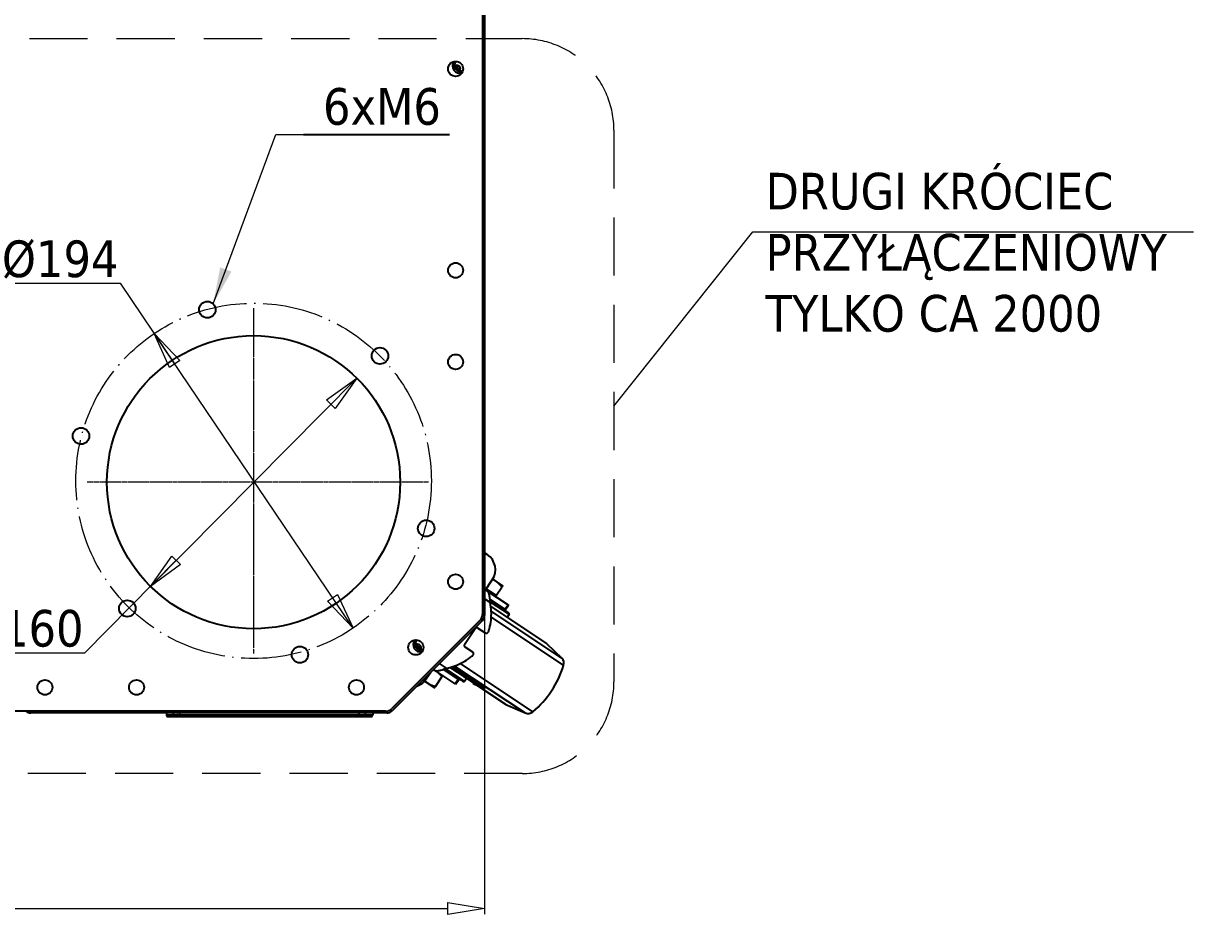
# Model space of a CAD drawing. Header units: millimetres. Extents: x 176 to 2516, y 143 to 1610.
# Drawn here: x 771 to 1410, y 462 to 949 of the extents above; entities that cross this region are included whole.
import ezdxf

# ---------------------------------------------------------------- set-up
doc = ezdxf.new("R2010")
doc.units = ezdxf.units.MM
for name, pattern in [('DASHED2', [9.525, 6.35, -3.175]), ('LONG_DASH_DOTTED', [0.3001, 0.2362, -0.0295, 0.0049, -0.0295]), ('Section_View_Lines', [0.8406, 0.6614, -0.0827, 0.0138, -0.0827])]:
    doc.linetypes.add(name, pattern=pattern)
doc.layers.add('Widoczne (ISO)', color=7, linetype='Continuous', lineweight=25)
doc.layers.add('Wymiary', color=164, linetype='Continuous', lineweight=9)
doc.styles.add('Tekst notatki (ISO)', font='TAHOMA.TTF')
doc.dimstyles.new('Kopia Domyślne (ISO)', dxfattribs={"dimtxt": 20, "dimasz": 20, "dimexe": 3.175, "dimexo": 0, "dimgap": 2.5, "dimtad": 1, "dimtoh": 1, "dimdec": 0, "dimrnd": 1e-08, "dimzin": 0, "dimtxsty": 'Tekst notatki (ISO)', "dimblk": 'CLOSEDBLANK', "dimcen": 15, "dimdle": 10, "dimclrd": 256, "dimclre": 256, "dimclrt": 7, "dimazin": 0, "dimtfac": 1.001486, "dimtmove": 0, "dimatfit": 2, "dimfxl": 1, "dimtolj": 1, "dimtzin": 0, "dimlwd": -1, "dimlwe": -1, "dimarcsym": 0})

# ---------------------------------------------------------------- blocks, each defined once
blk = doc.blocks.new('_CLOSEDBLANK')
at = {"color": 0, "linetype": 'ByBlock', "lineweight": -2}
for p, q in [((-1, -0.167), (-1, 0.167)), ((-1, 0.167), (0, 0)), ((0, 0), (-1, -0.167))]:
    blk.add_line(p, q, dxfattribs=at)
blk = doc.blocks.new('*D13')
at = {"layer": 'Defpoints', "color": 0}
for p in [(1022.77, 720.07), (319.54, 640.07), (1022.77, 465.64)]:
    blk.add_point(p, dxfattribs=at)
at = {"layer": 'Wymiary'}
for p, q in [((1022.77, 720.07), (1022.77, 462.46)), ((319.54, 640.07), (319.54, 462.46)), ((339.54, 465.64), (1002.77, 465.64))]:
    blk.add_line(p, q, dxfattribs=at)
at = {"layer": 'Wymiary', "xscale": 20, "yscale": 20, "zscale": 20, "rotation": 180}
blk.add_blockref('_CLOSEDBLANK', (319.54, 465.64), dxfattribs=at)
at = {"layer": 'Wymiary', "xscale": 20, "yscale": 20, "zscale": 20}
blk.add_blockref('_CLOSEDBLANK', (1022.77, 465.64), dxfattribs=at)
at = {"layer": 'Wymiary', "color": 7, "insert": (671.15, 478.55), "char_height": 20, "attachment_point": 5, "style": 'Tekst notatki (ISO)'}
blk.add_mtext('\\A1;705', dxfattribs=at)
blk = doc.blocks.new('*D17')
at = {"layer": 'Defpoints', "color": 0}
for p in [(953.04, 755.26), (840.51, 641.52)]:
    blk.add_point(p, dxfattribs=at)
at = {"layer": 'Wymiary'}
for p, q in [((953.04, 755.26), (840.51, 641.52)), ((804.63, 605.27), (854.57, 655.74)), ((742.2, 605.27), (804.63, 605.27))]:
    blk.add_line(p, q, dxfattribs=at)
at = {"layer": 'Wymiary', "xscale": 20, "yscale": 20, "zscale": 20}
for p, rotation in [((953.04, 755.26), 45.30569536490383), ((840.51, 641.52), 225.3056953649038)]:
    blk.add_blockref('_CLOSEDBLANK', p, dxfattribs=dict(at, rotation=rotation))
at = {"layer": 'Wymiary', "color": 7, "insert": (772.17, 618.18), "char_height": 20, "attachment_point": 5, "style": 'Tekst notatki (ISO)'}
blk.add_mtext('\\A1;%%c160', dxfattribs=at)
blk = doc.blocks.new('*D18')
at = {"layer": 'Defpoints', "color": 0}
for p in [(842.49, 779.49), (951.06, 618.71)]:
    blk.add_point(p, dxfattribs=at)
at = {"layer": 'Wymiary'}
for p, q in [((761.06, 806.99), (823.92, 806.99)), ((823.92, 806.99), (853.68, 762.92)), ((951.06, 618.71), (842.49, 779.49))]:
    blk.add_line(p, q, dxfattribs=at)
at = {"layer": 'Wymiary', "xscale": 20, "yscale": 20, "zscale": 20}
for p, rotation in [((842.49, 779.49), 124.0291158859029), ((951.06, 618.71), 304.0291158859029)]:
    blk.add_blockref('_CLOSEDBLANK', p, dxfattribs=dict(at, rotation=rotation))
at = {"layer": 'Wymiary', "color": 7, "insert": (791.24, 819.89), "char_height": 20, "attachment_point": 5, "style": 'Tekst notatki (ISO)'}
blk.add_mtext('\\A1;%%c194', dxfattribs=at)

msp = doc.modelspace()

# ---------------------------------------------------------------- linework, layer by layer
at = {"layer": 'Widoczne (ISO)'}
for p, q in [((1021.77, 1221.48), (1021.77, 626.38)), ((1022.77, 1222.36), (1022.77, 625.67)), ((924.03, 888.24), (1003.74, 888.24)), ((1024.26, 658.91), (1022.77, 659.9)), ((1022.77, 638.67), (1027.03, 645.04)), ((1027.24, 645.38), (1029.12, 644.13)), ((1023.42, 639.64), (1024.13, 639.16)), ((1025.57, 638.81), (1023.7, 640.05)), ((1024.13, 639.16), (1035.63, 631.49)), ((1029.11, 636.45), (1025.57, 638.81)), ((1029.11, 636.45), (1032.23, 641.14)), ((1029.12, 644.13), (1032.66, 641.77)), ((1025.85, 632.61), (1022.77, 634.66)), ((1025.77, 634.46), (1033.96, 629)), ((1025.8, 633.84), (1032.88, 629.12)), ((1025.83, 633.13), (1036.15, 626.25)), ((1028.83, 636.03), (1029.1, 636.45)), ((1026.21, 630.56), (1056.7, 610.23)), ((1064.93, 602.37), (1026.47, 628.02)), ((1033.96, 629), (1035.63, 631.49)), ((1034.23, 628.82), (1035.9, 631.31)), ((1036.15, 626.25), (1035.17, 624.59)), ((1020.31, 622.85), (972.24, 574.78)), ((1021.6, 622.84), (972.33, 573.57)), ((1026.46, 624.61), (1065.97, 598.26)), ((1011.9, 609.76), (1017.73, 618.49)), ((1019.12, 618.77), (1023.13, 616.09)), ((987.42, 607.75), (986.71, 608.46)), ((1016.41, 605.55), (1012.18, 608.37)), ((1056.7, 610.23), (1064.93, 602.37)), ((990.96, 590.97), (993.42, 594.66)), ((994.91, 596.15), (995.28, 595.9)), ((1006.77, 588.23), (995.28, 595.9)), ((1001.99, 596.84), (998.15, 599.39)), ((1000.25, 596.2), (1008.44, 590.73)), ((1007.91, 591.69), (1000.83, 596.4)), ((1011.82, 589.76), (1001.5, 596.65)), ((1016.53, 588.94), (1004.02, 597.29)), ((1005.25, 597.08), (1004.46, 597.03)), ((1005.38, 596.78), (1005.21, 596.52)), ((1005.21, 596.52), (1006.01, 596.57)), ((1005.38, 596.78), (1005.9, 596.81)), ((1005.89, 597.14), (1005.74, 597.13)), ((1006.05, 597.39), (1005.89, 597.14)), ((1006.08, 596.68), (1006.01, 596.57)), ((1006.46, 598.03), (1044.92, 572.38)), ((1007.36, 595.67), (1006.56, 595.62)), ((1007.11, 596.72), (1006.94, 596.47)), ((1007.49, 595.38), (1007.32, 595.13)), ((1007.86, 596.07), (1007.69, 595.82)), ((1008.19, 595.28), (1008.12, 595.17)), ((1009.2, 595.34), (1009.04, 595.09)), ((1049.12, 572.99), (1009.61, 599.34)), ((1009.68, 593.75), (1009.85, 594)), ((1009.84, 594.35), (1010, 594.6)), ((1010.06, 594.03), (1009.89, 593.77)), ((992, 588.47), (990.03, 589.79)), ((995.53, 586.12), (992, 588.47)), ((995.96, 586.75), (999.55, 592.14)), ((999.97, 592.77), (999.97, 592.77)), ((1008.44, 590.73), (1006.77, 588.23)), ((1007.04, 588.05), (1008.71, 590.55)), ((1011.18, 592.61), (1011.15, 592.58)), ((1011.15, 592.58), (1011.29, 592.56)), ((1011.35, 593.66), (1011.18, 593.4)), ((1011.33, 592.9), (1011.24, 592.77)), ((1011.96, 593.5), (1011.79, 593.24)), ((1011.81, 592.51), (1011.85, 592.58)), ((1011.82, 589.76), (1012.97, 591.31)), ((1011.93, 592.92), (1011.86, 592.82)), ((1012.4, 592.59), (1012.32, 592.48)), ((1012.45, 592.55), (1012.4, 592.46)), ((1013.01, 592.81), (1012.85, 592.56)), ((1013.27, 591.54), (1013.1, 591.28)), ((1014.01, 591.61), (1014.18, 591.86)), ((1015.57, 590.19), (1014.3, 590.47)), ((1015.3, 590.18), (1015.13, 589.92)), ((1015.13, 589.92), (1016.41, 589.64)), ((1015.3, 590.18), (1016.06, 590.01)), ((1015.64, 591.01), (1015.47, 590.76)), ((1016.57, 588.99), (1016.4, 588.73)), ((1016.48, 589.75), (1016.41, 589.64)), ((1016.65, 589.96), (1016.43, 590.01)), ((1016.82, 590.22), (1016.65, 589.96)), ((1017.81, 589.58), (1017.64, 589.33)), ((1018.06, 588.38), (1017.9, 588.13)), ((1018.28, 588.76), (1018.45, 589.01)), ((1019.5, 588.46), (1019.33, 588.2)), ((1020.78, 587.6), (1020.61, 587.34)), ((995.53, 586.12), (995.53, 586.12)), ((1034.5, 576.95), (1018.74, 587.47)), ((1021.7, 586.99), (1021.53, 586.73)), ((1022.97, 586.15), (1022.8, 585.9)), ((1034.5, 576.95), (1044.92, 572.38)), ((968.7, 573.31), (373.61, 573.31)), ((969.5, 572.39), (775.15, 572.39)), ((849.2, 572.39), (849.2, 571.39)), ((849.2, 571.39), (853.1, 571.39)), ((850.2, 570.39), (854.05, 570.39)), ((853.1, 571.39), (853.1, 572.39)), ((853.1, 571.39), (856.55, 571.39)), ((854.05, 570.39), (856.81, 570.39)), ((856.55, 571.39), (856.55, 572.39)), ((856.55, 571.39), (954.45, 571.39)), ((856.81, 570.39), (954.2, 570.39)), ((954.2, 570.39), (956.96, 570.39)), ((954.45, 571.39), (954.45, 572.39)), ((954.45, 571.39), (957.91, 571.39)), ((956.96, 570.39), (960.8, 570.39)), ((957.91, 571.39), (957.91, 572.39)), ((957.91, 571.39), (961.8, 571.39)), ((961.8, 572.39), (961.8, 571.39))]:
    msp.add_line(p, q, dxfattribs=at)
for centre, radius in [((1007.02, 924.05), 4.1), ((1008.77, 924.01), 0.5), ((1007.02, 814.05), 4.1), ((871.54, 792.57), 4.5), ((896.77, 698.39), 80), ((896.77, 698.39), 80), ((965.72, 767.34), 4.5), ((1007.02, 764.05), 4.1), ((802.6, 723.63), 4.5), ((990.95, 673.16), 4.5), ((1007.02, 644.05), 4.1), ((827.83, 629.45), 4.5), ((922.01, 604.22), 4.5), ((985.31, 608.14), 4.1), ((987.06, 608.1), 0.5), ((782.9, 586.36), 4.1), ((832.9, 586.36), 4.1), ((952.9, 586.36), 4.1)]:
    msp.add_circle(centre, radius, dxfattribs=at)
for centre, radius, start, end in [((1009.29, 925.76), 4.05, 146.64637, 287.75159), ((1009.29, 925.76), 3, 128.06398, 306.33398), ((1007.54, 923.93), 2.1, 326.21443, 126.41509), ((1008.77, 924.01), 2, 106.94703, 176.95526), ((1008.77, 924.01), 1.5, 84.18391, 202.44132), ((1018.71, 650.59), 10, 326.29658, 56.29658), ((1016.77, 626.38), 5, 315, 0), ((1032.71, 628.87), 0.3, 8.10688, 56.29658), ((1035.72, 626.5), 0.5, 329.29658, 56.29658), ((1018.77, 625.67), 4, 315, 0), ((1018.56, 617.94), 1, 56.29658, 146.29658), ((1023.79, 617.09), 1.2, 236.29658, 341.07801), ((987.87, 609.76), 4.05, 143.37054, 281.5145), ((987.87, 609.76), 3, 126.72921, 298.15582), ((986.12, 607.93), 2.1, 326.21443, 126.41509), ((987.06, 608.1), 2, 108.17382, 166.66444), ((987.06, 608.1), 1.5, 75.08931, 191.46024), ((987.06, 608.1), 1.5, 296.7031, 305.91293), ((1012.74, 609.2), 1, 146.29658, 236.29658), ((1015.85, 604.72), 1, 312.05501, 56.29658), ((1062.16, 599.47), 4, 342.32743, 46.29658), ((1013.57, 614.96), 55, 310.26572, 342.32743), ((982.64, 596.52), 10, 288.35454, 326.29658), ((1008.07, 591.94), 0.3, 236.29658, 284.48629), ((1011.42, 590.06), 0.5, 236.29658, 323.29658), ((968.7, 578.31), 5, 270, 315), ((850.2, 571.39), 1, 180, 270.00001), ((960.8, 571.39), 1, 269.99999, 0), ((969.5, 576.39), 4, 270, 315), ((1046.53, 576.04), 4, 246.29658, 310.26572)]:
    msp.add_arc(centre, radius, start, end, dxfattribs=at)
for centre, major_axis, ratio, start_param, end_param in [((1156.62, 822.97), (-150.62, -226.97), 0.972669, 6.274351, 6.276157), ((1173.84, 846.71), (-166.43, -250.58), 0.972778, 6.274057, 6.276939), ((1156.19, 822.32), (-150.19, -226.33), 0.97267, 6.279592, 6.285758), ((1174.02, 846.93), (-166.91, -250.24), 0.972778, 6.276809, 6.278848), ((1157.13, 823.75), (-151.13, -227.75), 0.972671, 0.005976, 0.012104), ((1161.72, 819.67), (-150.87, -226.89), 0.933392, 0.001422, 0.007293), ((1165.32, 816.85), (-150.74, -226.56), 0.890919, 6.275842, 6.281815), ((1165.57, 817.24), (-151, -226.95), 0.890921, 0.002739, 0.008702), ((1183.35, 839.79), (-166.42, -250.02), 0.890856, 6.276575, 6.281892), ((1183.56, 840), (-166.65, -249.85), 0.890857, 6.277439, 6.282756), ((1966.02, 2517.6), (-1198.63, -1797.03), 0.801459, 0.162626, 0.163552), ((1162.97, 806.88), (-145.83, -218.64), 0.837778, 6.279132, 6.286158), ((1966.23, 2517.9), (-1198.7, -1797.06), 0.801458, 0.162642, 0.163568), ((1187.81, 837.69), (-166.81, -250.61), 0.837808, 6.275198, 6.281298), ((1188.04, 837.87), (-167.03, -250.42), 0.83781, 6.276008, 6.282109), ((4191.67, 6906.17), (-3950.96, -5923.44), 0.717516, 0.170624, 0.170989), ((2892.65, 3706.91), (-2045.16, -3066.19), 0.282372, 0.166909, 0.167627), ((4191.75, 6906.25), (-3950.85, -5923.28), 0.717516, 0.170771, 0.170989), ((1188, 837.97), (-167, -250.89), 0.837752, 0.00248, 0.008512), ((1188.23, 838.15), (-167.22, -250.7), 0.83775, 0.003279, 0.009312), ((854.05, 571.39), (0, -1), 0.94807, 4.712389, 6.283186), ((856.81, 571.39), (0, -1), 0.257642, 4.712389, 6.283186), ((954.2, 571.39), (0, -1), 0.257642, 6.283184, 7.853982), ((956.96, 571.39), (0, -1), 0.94807, 6.283184, 7.853982)]:
    msp.add_ellipse(centre, major_axis=major_axis, ratio=ratio, start_param=start_param, end_param=end_param, dxfattribs=at)
for points, weights in [([(1029.12, 644.13), (1028.2, 644.74), (1027.12, 645.19)], [1, 1.75392211624, 1.71471347332]), ([(1032.23, 641.14), (1030.76, 643.03), (1029.12, 644.13)], [1, 1.75392211624, 1.75392211624]), ([(1032.66, 641.77), (1032.66, 641.77), (1032.23, 641.14)], [1, 1.75392211624, 1.62799617394]), ([(994.8, 596.04), (995.67, 595.64), (996.44, 595.13)], [1, 1.91687359241, 1.91688327225]), ([(996.44, 595.13), (998.08, 594.03), (999.55, 592.14)], [1, 1.91690404257, 1.77925724859]), ([(1007.32, 595.13), (1007.71, 595.15), (1008.12, 595.17)], [1, 1.00708163934, 1.00684302526]), ([(1007.49, 595.38), (1007.75, 595.39), (1008.01, 595.41)], [1, 1.01225009435, 1.01236811853]), ([(992, 588.47), (991.05, 589.11), (990.19, 589.97)], [1, 1.91687383707, 1.87114585921]), ([(995.96, 586.75), (993.64, 587.38), (992, 588.47)], [1, 1.91690948066, 1.91688686768]), ([(999.55, 592.14), (999.97, 592.77), (999.97, 592.77)], [1, 1.91688327157, 1.91688327157]), ([(1022.8, 585.9), (1020.07, 586.95), (1017.68, 587.87)], [1, 1.01187330992, 1.00941568789]), ([(1017.9, 588.13), (1018.58, 588.16), (1019.33, 588.2)], [1, 1.01163598566, 1.00972364112]), ([(1018.06, 588.38), (1018.75, 588.41), (1019.5, 588.46)], [1, 1.01453708355, 1.01302733017]), ([(995.53, 586.12), (995.53, 586.12), (995.96, 586.75)], [1, 1.91688613866, 1.77925990597])]:
    msp.add_rational_spline(points, weights, degree=2, dxfattribs=at)
for points, knots in [([(1025.85, 632.61), (1025.84, 632.88), (1025.83, 633.15), (1025.81, 633.69), (1025.8, 633.96), (1025.76, 634.75), (1025.72, 635.26), (1025.62, 636.06), (1025.57, 636.37), (1025.45, 636.95), (1025.38, 637.22), (1025.17, 637.86), (1025.01, 638.19), (1024.72, 638.61), (1024.62, 638.74), (1024.39, 638.97), (1024.27, 639.07), (1024.13, 639.16)], [0.000001, 0.000001, 0.000001, 0.000001, 0.0814565, 0.0814565, 0.1629112, 0.1629112, 0.3260432, 0.3260432, 0.4346895, 0.4346895, 0.5435871, 0.5435871, 0.7070972, 0.7070972, 0.7887402, 0.7887402, 0.870385, 0.870385, 0.870385, 0.870385]), ([(1024.93, 616.7), (1025.11, 617.25), (1025.75, 619.34), (1026.46, 623.06), (1026.6, 627.87), (1026.19, 631.03), (1025.85, 632.61)], [0.663631, 0.663631, 0.663631, 0.663631, 0.7, 0.8, 0.9, 1, 1, 1, 1]), ([(1036, 626.92), (1036, 626.92), (1035.96, 626.95), (1035.84, 627.03), (1035.78, 627.06), (1035.69, 627.13), (1035.64, 627.16), (1035.57, 627.2), (1035.54, 627.23), (1035.53, 627.23), (1035.52, 627.24), (1035.52, 627.24), (1035.52, 627.24), (1035.52, 627.24), (1035.52, 627.24), (1035.51, 627.25), (1035.49, 627.26), (1035.41, 627.31), (1035.36, 627.35), (1035.26, 627.41), (1035.24, 627.43), (1035.21, 627.45), (1035.19, 627.46), (1035.17, 627.47), (1035.17, 627.48), (1035.16, 627.48), (1035.16, 627.48), (1035.16, 627.48), (1035.14, 627.5), (1035.06, 627.54), (1034.98, 627.6), (1034.81, 627.71), (1034.68, 627.8), (1034.52, 627.91), (1034.49, 627.92), (1034.47, 627.94), (1034.46, 627.95), (1034.45, 627.95), (1034.44, 627.96), (1034.41, 627.98), (1034.37, 628.01), (1034.28, 628.07), (1034.21, 628.11), (1034, 628.26), (1033.83, 628.36), (1033.62, 628.51), (1033.6, 628.52), (1033.57, 628.54), (1033.56, 628.55), (1033.56, 628.55), (1033.56, 628.55), (1033.55, 628.55), (1033.53, 628.57), (1033.5, 628.58), (1033.43, 628.63), (1033.38, 628.67), (1033.18, 628.8), (1033, 628.92), (1032.65, 629.15), (1032.52, 629.24), (1032.31, 629.38), (1032.23, 629.43), (1032.15, 629.49), (1032.15, 629.49), (1032.14, 629.49), (1032.13, 629.5), (1032.11, 629.52), (1032.07, 629.54), (1031.66, 629.82), (1031.23, 630.1), (1030.76, 630.41), (1030.7, 630.46), (1030.62, 630.51), (1030.6, 630.52), (1030.59, 630.53), (1030.58, 630.53), (1030.58, 630.54), (1030.57, 630.54), (1030.55, 630.55), (1030.52, 630.57), (1030.4, 630.66), (1030.27, 630.74), (1029.92, 630.98), (1029.69, 631.13), (1029.13, 631.5), (1028.79, 631.73), (1028.3, 632.06), (1028.19, 632.13), (1028.07, 632.21), (1028.06, 632.22), (1028.04, 632.23), (1028.04, 632.23), (1028.03, 632.24), (1028.01, 632.25), (1027.97, 632.28), (1027.81, 632.38), (1027.45, 632.62), (1027.12, 632.84), (1026.53, 633.23), (1026.17, 633.48), (1025.81, 633.72)], [0.5, 0.5, 0.5, 0.5, 0.53125, 0.53125, 0.546875, 0.546875, 0.5546875, 0.5585937, 0.5605469, 0.5610352, 0.5610352, 0.5612793, 0.5612793, 0.5615234, 0.5625, 0.5625, 0.5703125, 0.5703125, 0.578125, 0.578125, 0.5800781, 0.5800781, 0.5810547, 0.581543, 0.581543, 0.581665, 0.581665, 0.5817871, 0.5820312, 0.5859375, 0.59375, 0.59375, 0.609375, 0.609375, 0.6113281, 0.6118164, 0.6118164, 0.6123047, 0.6123047, 0.6132812, 0.6171875, 0.6171875, 0.625, 0.625, 0.640625, 0.640625, 0.6425781, 0.6428223, 0.6428223, 0.6430664, 0.6430664, 0.6435547, 0.6445312, 0.6484375, 0.6484375, 0.65625, 0.65625, 0.671875, 0.671875, 0.6796875, 0.6796875, 0.6835937, 0.6835937, 0.6837158, 0.6837158, 0.684082, 0.6845703, 0.6855469, 0.6875, 0.71875, 0.71875, 0.7226562, 0.7236328, 0.7241211, 0.7241211, 0.7246094, 0.7246094, 0.7265625, 0.7265625, 0.734375, 0.734375, 0.75, 0.75, 0.765625, 0.765625, 0.78125, 0.78125, 0.7851562, 0.7851562, 0.7856445, 0.7856445, 0.7858887, 0.7858887, 0.7861328, 0.7871094, 0.7890625, 0.796875, 0.8125, 0.8125, 0.8383962, 0.8383962, 0.8383962, 0.8383962]), ([(1035.63, 631.49), (1035.72, 631.43), (1035.79, 631.39), (1035.88, 631.33), (1035.9, 631.31), (1035.9, 631.31)], [0, 0, 0, 0, 0.1663538, 0.1663538, 0.3327075, 0.3327075, 0.3327075, 0.3327075]), ([(1020.88, 623.53), (1020.97, 623.44), (1021.05, 623.36), (1021.12, 623.29), (1021.43, 623), (1021.6, 622.84), (1021.6, 622.84)], [0.8490164, 0.8490164, 0.8490164, 0.8490164, 0.9901161, 0.9901161, 0.9901161, 1.5707963, 1.5707963, 1.5707963, 1.5707963]), ([(1001.99, 596.84), (1003.57, 597.13), (1006.65, 597.96), (1011.04, 599.94), (1014.28, 602.07), (1016.02, 603.53), (1016.52, 603.98)], [0, 0, 0, 0, 0.1, 0.2, 0.3, 0.3419521, 0.3419521, 0.3419521, 0.3419521]), ([(995.28, 595.9), (995.41, 595.81), (995.55, 595.74), (995.85, 595.62), (996.01, 595.57), (996.51, 595.47), (996.88, 595.45), (997.54, 595.5), (997.82, 595.54), (998.4, 595.65), (998.71, 595.72), (999.49, 595.94), (999.97, 596.1), (1000.72, 596.36), (1000.97, 596.46), (1001.48, 596.64), (1001.73, 596.74), (1001.99, 596.84)], [0, 0, 0, 0, 0.0814557, 0.0814557, 0.1629097, 0.1629097, 0.3260401, 0.3260401, 0.4346854, 0.4346854, 0.5435822, 0.5435822, 0.7070911, 0.7070911, 0.7887335, 0.7887335, 0.8703777, 0.8703777, 0.8703777, 0.8703777]), ([(1000.95, 596.45), (1001.58, 596.03), (1002.05, 595.71), (1002.42, 595.46), (1002.48, 595.42), (1002.54, 595.39), (1002.56, 595.37), (1002.57, 595.37), (1002.57, 595.37), (1002.57, 595.36), (1002.59, 595.35), (1002.64, 595.32), (1002.91, 595.14), (1003.17, 594.96), (1003.86, 594.51), (1004.3, 594.21), (1005.16, 593.64), (1005.57, 593.37), (1006.01, 593.07), (1006.06, 593.04), (1006.13, 592.99), (1006.16, 592.97), (1006.21, 592.94), (1006.35, 592.85), (1006.69, 592.62), (1006.99, 592.42), (1007.57, 592.03), (1007.94, 591.78), (1008.36, 591.5), (1008.44, 591.45), (1008.61, 591.34), (1008.78, 591.23), (1008.97, 591.09), (1009.09, 591.02), (1009.13, 590.99), (1009.13, 590.99), (1009.13, 590.99), (1009.13, 590.99), (1009.14, 590.99), (1009.15, 590.98), (1009.16, 590.97), (1009.24, 590.92), (1009.4, 590.81), (1009.65, 590.64), (1009.68, 590.62), (1009.72, 590.6), (1009.72, 590.6), (1009.73, 590.59), (1009.73, 590.59), (1009.73, 590.59), (1009.74, 590.58), (1009.78, 590.55), (1009.82, 590.53), (1009.91, 590.47), (1009.96, 590.43), (1010.14, 590.32), (1010.25, 590.24), (1010.38, 590.16), (1010.4, 590.14), (1010.42, 590.13), (1010.43, 590.12), (1010.43, 590.12), (1010.43, 590.12), (1010.43, 590.12), (1010.44, 590.12), (1010.45, 590.11), (1010.48, 590.09), (1010.51, 590.07), (1010.61, 590.01), (1010.7, 589.95), (1010.84, 589.85), (1010.89, 589.82), (1010.94, 589.78), (1010.95, 589.78), (1010.96, 589.77), (1010.96, 589.77), (1010.97, 589.77), (1010.97, 589.76), (1010.99, 589.75), (1011.05, 589.71), (1011.09, 589.68), (1011.12, 589.66), (1011.13, 589.65), (1011.14, 589.65), (1011.14, 589.65), (1011.14, 589.65), (1011.14, 589.65), (1011.14, 589.65), (1011.14, 589.65), (1011.14, 589.65)], [0.126465, 0.126465, 0.126465, 0.126465, 0.1875, 0.1875, 0.1953125, 0.1992188, 0.199707, 0.1999512, 0.1999512, 0.2001953, 0.2001953, 0.2011719, 0.203125, 0.21875, 0.21875, 0.25, 0.25, 0.28125, 0.28125, 0.2851563, 0.2851563, 0.2871094, 0.2871094, 0.2890625, 0.296875, 0.3125, 0.3125, 0.34375, 0.34375, 0.3515625, 0.3515625, 0.359375, 0.3671875, 0.3713379, 0.3713379, 0.37146, 0.37146, 0.371582, 0.3720703, 0.3730469, 0.375, 0.375, 0.390625, 0.390625, 0.3925781, 0.3925781, 0.3928223, 0.3928223, 0.3930664, 0.3930664, 0.3935547, 0.3945313, 0.3984375, 0.3984375, 0.40625, 0.40625, 0.421875, 0.421875, 0.4238281, 0.4248047, 0.4248047, 0.4250488, 0.4250488, 0.425293, 0.4257813, 0.4296875, 0.4296875, 0.4375, 0.4375, 0.453125, 0.453125, 0.4609375, 0.4609375, 0.4619141, 0.4624024, 0.4624024, 0.4628906, 0.4628906, 0.4648438, 0.46875, 0.484375, 0.484375, 0.4921875, 0.4960938, 0.4980469, 0.4990235, 0.499939, 0.499939, 0.5, 0.5, 0.5, 0.5]), ([(1005.88, 596.82), (1005.83, 596.86), (1005.79, 596.88), (1005.71, 596.93), (1005.66, 596.96), (1005.56, 597.01), (1005.51, 597.03), (1005.36, 597.08), (1005.3, 597.08), (1005.25, 597.08)], [0, 0, 0, 0, 0.01831985, 0.01831985, 0.02790991, 0.02790991, 0.03739886, 0.03739886, 0.0652252, 0.0652252, 0.0652252, 0.0652252]), ([(1005.74, 597.13), (1005.86, 597.08), (1006.05, 596.99), (1006.43, 596.78), (1006.54, 596.72), (1006.76, 596.59), (1006.85, 596.53), (1006.94, 596.47)], [0, 0, 0, 0, 0.0503865, 0.0503865, 0.0722095, 0.0722095, 0.1044864, 0.1044864, 0.1044864, 0.1044864]), ([(1006.01, 596.57), (1006.05, 596.58), (1006.1, 596.58), (1006.11, 596.62), (1006.11, 596.63), (1006.09, 596.66), (1006.08, 596.68), (1006.03, 596.72), (1006, 596.74), (1005.94, 596.78), (1005.91, 596.8), (1005.88, 596.82)], [0.000001, 0.000001, 0.000001, 0.000001, 0.0488192, 0.0488192, 0.0665807, 0.0665807, 0.0802095, 0.0802095, 0.092371, 0.092371, 0.1037444, 0.1037444, 0.1037444, 0.1037444]), ([(1006.02, 597.34), (1006.13, 597.28), (1006.29, 597.21), (1006.6, 597.04), (1006.71, 596.97), (1006.93, 596.84), (1007.02, 596.78), (1007.11, 596.72)], [0.01308292, 0.01308292, 0.01308292, 0.01308292, 0.05038655, 0.05038655, 0.07220947, 0.07220947, 0.10448634, 0.10448634, 0.10448634, 0.10448634]), ([(1006.94, 596.47), (1007.03, 596.41), (1007.13, 596.35), (1007.31, 596.21), (1007.39, 596.15), (1007.49, 596.06), (1007.55, 596), (1007.65, 595.89), (1007.67, 595.86), (1007.69, 595.82)], [0, 0, 0, 0, 0.03388533, 0.03388533, 0.06240905, 0.06240905, 0.07896678, 0.07896678, 0.09231727, 0.09231727, 0.09231727, 0.09231727]), ([(1007.11, 596.72), (1007.2, 596.66), (1007.29, 596.6), (1007.48, 596.46), (1007.56, 596.4), (1007.66, 596.31), (1007.72, 596.25), (1007.82, 596.14), (1007.84, 596.11), (1007.86, 596.07)], [0, 0, 0, 0, 0.03388533, 0.03388533, 0.06240905, 0.06240905, 0.07896678, 0.07896678, 0.09231728, 0.09231728, 0.09231728, 0.09231728]), ([(1007.99, 595.42), (1007.94, 595.45), (1007.9, 595.48), (1007.82, 595.53), (1007.77, 595.55), (1007.67, 595.6), (1007.62, 595.62), (1007.44, 595.68), (1007.37, 595.67), (1007.36, 595.67)], [0, 0, 0, 0, 0.01829922, 0.01829922, 0.02583242, 0.02583242, 0.03272555, 0.03272555, 0.05774861, 0.05774861, 0.05774861, 0.05774861]), ([(1007.69, 595.82), (1007.83, 595.76), (1008.03, 595.67), (1008.49, 595.42), (1008.6, 595.36), (1008.84, 595.21), (1008.93, 595.15), (1009.04, 595.09)], [0, 0, 0, 0, 0.0583478, 0.0583478, 0.086055, 0.086055, 0.1350698, 0.1350698, 0.1350698, 0.1350698]), ([(1007.86, 596.07), (1008, 596.01), (1008.2, 595.93), (1008.66, 595.68), (1008.77, 595.61), (1009.01, 595.47), (1009.1, 595.41), (1009.2, 595.34)], [0, 0, 0, 0, 0.0583478, 0.0583478, 0.086055, 0.086055, 0.1350697, 0.1350697, 0.1350697, 0.1350697]), ([(1008.12, 595.17), (1008.17, 595.18), (1008.22, 595.18), (1008.23, 595.22), (1008.22, 595.23), (1008.2, 595.26), (1008.19, 595.28), (1008.14, 595.32), (1008.12, 595.34), (1008.06, 595.38), (1008.03, 595.4), (1007.99, 595.42)], [0, 0, 0, 0, 0.0508734, 0.0508734, 0.0697665, 0.0697665, 0.0844283, 0.0844283, 0.0975659, 0.0975659, 0.109972, 0.109972, 0.109972, 0.109972]), ([(1009.04, 595.09), (1009.12, 595.03), (1009.23, 594.96), (1009.49, 594.77), (1009.57, 594.71), (1009.66, 594.63), (1009.74, 594.56), (1009.82, 594.46), (1009.85, 594.4), (1009.83, 594.31), (1009.74, 594.3), (1009.7, 594.3)], [0, 0, 0, 0, 0.0295426, 0.0295426, 0.0604805, 0.0604805, 0.0854103, 0.0854103, 0.0959464, 0.0959464, 0.1096809, 0.1096809, 0.1096809, 0.1096809]), ([(1009.2, 595.34), (1009.28, 595.29), (1009.4, 595.21), (1009.66, 595.03), (1009.74, 594.96), (1009.83, 594.88), (1009.91, 594.81), (1009.99, 594.71), (1010.02, 594.66), (1010.01, 594.61), (1010.01, 594.61), (1010, 594.6)], [0, 0, 0, 0, 0.02954264, 0.02954264, 0.06048054, 0.06048054, 0.08541031, 0.08541031, 0.09594648, 0.09594648, 0.09742487, 0.09742487, 0.09742487, 0.09742487]), ([(1009.85, 594), (1009.85, 594.01), (1009.86, 594.01), (1009.91, 594.05), (1010.04, 594.03), (1010.06, 594.03)], [0.3501899, 0.3501899, 0.3501899, 0.3501899, 0.3999706, 0.3999706, 0.8582454, 0.8582454, 0.8582454, 0.8582454]), ([(1010.06, 594.03), (1010.09, 594.02), (1010.21, 594.01), (1010.52, 593.9), (1010.67, 593.84), (1011.03, 593.67), (1011.16, 593.6), (1011.27, 593.54)], [0.00000103, 0.00000103, 0.00000103, 0.00000103, 0.02552461, 0.02552461, 0.03925628, 0.03925628, 0.04875332, 0.04875332, 0.04875332, 0.04875332]), ([(1007.04, 588.05), (1007.04, 588.05), (1007.02, 588.07), (1006.93, 588.13), (1006.86, 588.17), (1006.77, 588.23)], [-0.3327075, -0.3327075, -0.3327075, -0.3327075, -0.1663538, -0.1663538, 0, 0, 0, 0]), ([(1010.35, 593.09), (1010.25, 593.15), (1010.17, 593.22), (1009.97, 593.36), (1009.9, 593.42), (1009.76, 593.55), (1009.72, 593.61), (1009.65, 593.72), (1009.67, 593.75), (1009.74, 593.79), (1009.87, 593.78), (1009.89, 593.77)], [0, 0, 0, 0, 0.0355867, 0.0355867, 0.075056, 0.075056, 0.191014, 0.191014, 0.399971, 0.399971, 0.858246, 0.858246, 0.858246, 0.858246]), ([(1009.89, 593.77), (1009.92, 593.77), (1010.04, 593.75), (1010.35, 593.65), (1010.5, 593.59), (1010.91, 593.39), (1011.06, 593.31), (1011.27, 593.19), (1011.38, 593.13), (1011.68, 592.94), (1011.77, 592.88), (1011.86, 592.82)], [0.000001, 0.000001, 0.000001, 0.000001, 0.02554611, 0.02554611, 0.0392909, 0.0392909, 0.05179044, 0.05179044, 0.05767946, 0.05767946, 0.06292703, 0.06292703, 0.06292703, 0.06292703]), ([(1011.29, 592.56), (1011.16, 592.62), (1011.02, 592.69), (1010.6, 592.93), (1010.47, 593.01), (1010.35, 593.09)], [0, 0, 0, 0, 0.04540613, 0.04540613, 0.09163668, 0.09163668, 0.09163668, 0.09163668]), ([(1011.24, 592.77), (1011.21, 592.79), (1011.18, 592.8), (1011.14, 592.83), (1011.12, 592.85), (1011.08, 592.89), (1011.06, 592.91), (1011.05, 592.95), (1011.06, 592.96), (1011.08, 592.97), (1011.1, 592.96), (1011.13, 592.96)], [-0.06427399, -0.06427399, -0.06427399, -0.06427399, -0.05328987, -0.05328987, -0.04436456, -0.04436456, -0.03332729, -0.03332729, -0.02101621, -0.02101621, 0, 0, 0, 0]), ([(1011.13, 592.96), (1011.15, 592.96), (1011.18, 592.95), (1011.27, 592.92), (1011.32, 592.91), (1011.39, 592.87), (1011.45, 592.85), (1011.55, 592.8), (1011.58, 592.78), (1011.64, 592.74), (1011.67, 592.72), (1011.7, 592.71)], [-0.159371, -0.159371, -0.159371, -0.159371, -0.1116454, -0.1116454, -0.0624345, -0.0624345, -0.0240418, -0.0240418, -0.0114725, -0.0114725, 0, 0, 0, 0]), ([(1012.01, 592.87), (1011.87, 592.96), (1011.77, 593.02), (1011.4, 593.26), (1011.31, 593.32), (1011.18, 593.4)], [0, 0, 0, 0, 0.05067, 0.05067, 0.1085088, 0.1085088, 0.1085088, 0.1085088]), ([(1011.81, 592.51), (1011.78, 592.51), (1011.75, 592.52), (1011.65, 592.55), (1011.6, 592.57), (1011.49, 592.62), (1011.42, 592.66), (1011.39, 592.68), (1011.35, 592.69), (1011.29, 592.73), (1011.27, 592.75), (1011.24, 592.77)], [-0.03535552, -0.03535552, -0.03535552, -0.03535552, -0.0337148, -0.0337148, -0.03160154, -0.03160154, -0.02426336, -0.02426336, -0.0114498, -0.0114498, -0.00000104, -0.00000104, -0.00000104, -0.00000104]), ([(1011.7, 592.71), (1011.73, 592.69), (1011.75, 592.67), (1011.79, 592.64), (1011.81, 592.62), (1011.86, 592.58), (1011.87, 592.56), (1011.88, 592.53), (1011.87, 592.52), (1011.85, 592.51), (1011.83, 592.51), (1011.81, 592.51)], [-0.04373266, -0.04373266, -0.04373266, -0.04373266, -0.04081945, -0.04081945, -0.0380126, -0.0380126, -0.03140568, -0.03140568, -0.01963927, -0.01963927, 0, 0, 0, 0]), ([(1011.79, 593.24), (1011.97, 593.13), (1012.09, 593.05), (1012.57, 592.74), (1012.72, 592.64), (1012.85, 592.56)], [0.000001, 0.000001, 0.000001, 0.000001, 0.0646826, 0.0646826, 0.1325555, 0.1325555, 0.1325555, 0.1325555]), ([(1011.86, 592.82), (1011.95, 592.76), (1012.01, 592.72), (1012.21, 592.57), (1012.26, 592.53), (1012.32, 592.48)], [0, 0, 0, 0, 0.03386049, 0.03386049, 0.06429304, 0.06429304, 0.06429304, 0.06429304]), ([(1011.96, 593.5), (1012.13, 593.38), (1012.26, 593.31), (1012.74, 592.99), (1012.89, 592.89), (1013.01, 592.81)], [0.000001, 0.000001, 0.000001, 0.000001, 0.0646826, 0.0646826, 0.1325556, 0.1325556, 0.1325556, 0.1325556]), ([(1012.4, 592.46), (1012.43, 592.46), (1012.47, 592.45), (1012.5, 592.47), (1012.5, 592.48), (1012.48, 592.51), (1012.46, 592.53), (1012.43, 592.57), (1012.39, 592.59), (1012.25, 592.7), (1012.12, 592.79), (1012.01, 592.87)], [0.000001, 0.000001, 0.000001, 0.000001, 0.0284977, 0.0284977, 0.0510794, 0.0510794, 0.0881826, 0.0881826, 0.1365706, 0.1365706, 0.2511678, 0.2511678, 0.2511678, 0.2511678]), ([(1012.32, 592.48), (1012.32, 592.47), (1012.33, 592.47), (1012.33, 592.47), (1012.34, 592.47), (1012.34, 592.47), (1012.35, 592.47), (1012.35, 592.47), (1012.36, 592.47), (1012.36, 592.47), (1012.36, 592.47), (1012.37, 592.47), (1012.37, 592.47), (1012.37, 592.46), (1012.38, 592.46), (1012.38, 592.46), (1012.38, 592.46), (1012.39, 592.46), (1012.4, 592.46)], [0, 0, 0, 0, 0.0000333968, 0.0000333968, 0.0000333968, 0.0000700059, 0.0000700059, 0.0000700059, 0.0000915871, 0.0000915871, 0.0000915871, 0.0001188496, 0.0001188496, 0.0001188496, 0.0001374458, 0.0001374458, 0.0001374458, 0.0001833939, 0.0001833939, 0.0001833939, 0.0001833939]), ([(1012.85, 592.56), (1012.96, 592.48), (1013.14, 592.36), (1013.55, 592.08), (1013.68, 591.98), (1013.89, 591.81), (1013.93, 591.76), (1013.98, 591.72), (1014.01, 591.68), (1014.02, 591.61), (1014, 591.59), (1013.9, 591.56), (1013.76, 591.58), (1013.7, 591.58)], [0, 0, 0, 0, 0.0439814, 0.0439814, 0.0890076, 0.0890076, 0.1400058, 0.1400058, 0.2209437, 0.2209437, 0.3163987, 0.3163987, 0.6299999, 0.6299999, 0.6299999, 0.6299999]), ([(1013.01, 592.81), (1013.13, 592.73), (1013.31, 592.61), (1013.71, 592.33), (1013.85, 592.23), (1014.06, 592.06), (1014.1, 592.01), (1014.15, 591.97), (1014.18, 591.93), (1014.19, 591.88), (1014.19, 591.87), (1014.18, 591.86)], [0, 0, 0, 0, 0.0439814, 0.0439814, 0.0890076, 0.0890076, 0.1400058, 0.1400058, 0.2209438, 0.2209438, 0.2612621, 0.2612621, 0.2612621, 0.2612621]), ([(1016.38, 589.82), (1016.34, 589.85), (1016.3, 589.87), (1016.2, 589.93), (1016.14, 589.96), (1016.02, 590.03), (1015.96, 590.06), (1015.87, 590.1), (1015.82, 590.12), (1015.67, 590.17), (1015.62, 590.18), (1015.57, 590.19)], [0, 0, 0, 0, 0.0178823, 0.0178823, 0.0368039, 0.0368039, 0.0619732, 0.0619732, 0.0882856, 0.0882856, 0.1201768, 0.1201768, 0.1201768, 0.1201768]), ([(1016.41, 589.64), (1016.46, 589.63), (1016.51, 589.62), (1016.58, 589.62), (1016.59, 589.62), (1016.61, 589.63), (1016.6, 589.64), (1016.59, 589.66), (1016.58, 589.67), (1016.5, 589.74), (1016.44, 589.78), (1016.38, 589.82)], [0.000001, 0.000001, 0.000001, 0.000001, 0.0336549, 0.0336549, 0.0593159, 0.0593159, 0.1013872, 0.1013872, 0.1303439, 0.1303439, 0.1727471, 0.1727471, 0.1727471, 0.1727471]), ([(1016.43, 590.01), (1016.52, 589.97), (1016.61, 589.92), (1016.82, 589.82), (1016.93, 589.75), (1017.14, 589.63), (1017.25, 589.57), (1017.47, 589.44), (1017.55, 589.38), (1017.64, 589.33)], [0, 0, 0, 0, 0.03268787, 0.03268787, 0.05466537, 0.05466537, 0.07124818, 0.07124818, 0.08885659, 0.08885659, 0.08885659, 0.08885659]), ([(1016.79, 590.17), (1016.82, 590.15), (1016.86, 590.14), (1016.98, 590.07), (1017.1, 590.01), (1017.31, 589.89), (1017.42, 589.82), (1017.64, 589.69), (1017.72, 589.63), (1017.81, 589.58)], [0.02149691, 0.02149691, 0.02149691, 0.02149691, 0.03268787, 0.03268787, 0.05466533, 0.05466533, 0.07124808, 0.07124808, 0.08885641, 0.08885641, 0.08885641, 0.08885641]), ([(1017.64, 589.33), (1017.75, 589.25), (1017.84, 589.19), (1018.05, 589.04), (1018.12, 588.98), (1018.18, 588.93), (1018.25, 588.86), (1018.29, 588.79), (1018.29, 588.76), (1018.2, 588.72), (1018.05, 588.75), (1017.96, 588.77)], [0, 0, 0, 0, 0.0438645, 0.0438645, 0.0967711, 0.0967711, 0.1334978, 0.1334978, 0.1499059, 0.1499059, 0.1788245, 0.1788245, 0.1788245, 0.1788245]), ([(1017.81, 589.58), (1017.92, 589.51), (1018, 589.45), (1018.22, 589.29), (1018.29, 589.23), (1018.35, 589.18), (1018.42, 589.11), (1018.45, 589.05), (1018.46, 589.03), (1018.45, 589.01)], [0, 0, 0, 0, 0.0438645, 0.0438645, 0.0967712, 0.0967712, 0.1334982, 0.1334982, 0.1450668, 0.1450668, 0.1450668, 0.1450668]), ([(772.61, 573.31), (772.68, 573.25), (772.76, 573.19), (772.84, 573.13), (773.51, 572.65), (774.33, 572.39), (775.15, 572.39)], [-0.4399595, -0.4399595, -0.4399595, -0.4399595, -0.3919644, -0.3919644, -0.3919644, 0, 0, 0, 0]), ([(773.39, 573.31), (773.46, 573.25), (773.52, 573.19), (773.59, 573.13), (774.11, 572.65), (774.63, 572.39), (775.15, 572.39)], [-0.4399595, -0.4399595, -0.4399595, -0.4399595, -0.3919644, -0.3919644, -0.3919644, 0, 0, 0, 0]), ([(855.32, 572.39), (855.32, 572.39), (855.32, 572.39), (855.32, 572.39), (855.32, 572.39), (855.32, 572.39), (855.32, 572.39), (855.32, 572.39), (855.32, 572.39), (855.32, 572.39), (855.32, 572.39), (855.32, 572.39), (855.32, 572.39), (855.33, 572.39), (855.34, 572.4), (855.35, 572.4), (855.36, 572.4), (855.38, 572.4)], [0.025374483, 0.025374483, 0.025374483, 0.025374483, 0.026002994, 0.026002994, 0.026361315, 0.026361315, 0.026487099, 0.026487099, 0.026550213, 0.026550213, 0.026613024, 0.026613024, 0.026866172, 0.026866172, 0.028861312, 0.028861312, 0.032243816, 0.032243816, 0.032243816, 0.032243816]), ([(954.51, 572.52), (954.52, 572.5), (954.53, 572.48), (954.56, 572.45), (954.58, 572.43), (954.61, 572.41), (954.63, 572.4), (954.67, 572.4), (954.68, 572.4), (954.69, 572.39), (954.69, 572.39), (954.7, 572.39)], [0, 0, 0, 0, 0.00651913, 0.00651913, 0.01302025, 0.01302025, 0.01952127, 0.01952127, 0.02273949, 0.02273949, 0.02366192, 0.02366192, 0.02366192, 0.02366192]), ([(969.47, 573.37), (969.47, 573.26), (969.48, 573.15), (969.48, 573.05), (969.48, 572.63), (969.49, 572.39), (969.5, 572.39)], [0.856586, 0.856586, 0.856586, 0.856586, 0.9901161, 0.9901161, 0.9901161, 1.5707963, 1.5707963, 1.5707963, 1.5707963]), ([(972, 573.89), (972, 573.89), (972, 573.9), (971.98, 573.92), (971.96, 573.94), (971.88, 574.02), (971.78, 574.13), (971.65, 574.26), (971.65, 574.26), (971.64, 574.27)], [-0.5128135, -0.5128135, -0.5128135, -0.5128135, -0.4827866, -0.4827866, -0.4472357, -0.4472357, -0.3539946, -0.3539946, -0.3505287, -0.3505287, -0.3505287, -0.3505287])]:
    msp.add_open_spline(points, degree=3, knots=knots, dxfattribs=at)
for points in [[(1034.23, 628.82), (1034.23, 628.82), (1034.19, 628.85), (1034.05, 628.94), (1033.96, 629)], [(1020.89, 623.55), (1021.13, 623.31), (1021.37, 623.08), (1021.6, 622.84)], [(1022.77, 625.67), (1022.77, 625.68), (1022.38, 625.69), (1021.72, 625.7)], [(1022.77, 625.67), (1022.42, 625.67), (1022.07, 625.67), (1021.72, 625.67)], [(1009.7, 594.3), (1009.36, 594.28), (1009.03, 594.26), (1008.69, 594.24)], [(1008.71, 590.55), (1008.71, 590.55), (1008.66, 590.58), (1008.53, 590.67), (1008.44, 590.73)], [(1011.18, 593.4), (1011.38, 593.35), (1011.58, 593.3), (1011.79, 593.24)], [(1011.35, 593.66), (1011.55, 593.6), (1011.75, 593.55), (1011.96, 593.5)], [(1013.7, 591.58), (1013.27, 591.64), (1012.83, 591.7), (1012.4, 591.75)], [(1013.1, 591.28), (1013.89, 591.11), (1014.68, 590.93), (1015.47, 590.76)], [(1013.27, 591.54), (1014.06, 591.36), (1014.85, 591.19), (1015.64, 591.01)], [(1017.96, 588.77), (1017.42, 588.89), (1016.88, 589.01), (1016.34, 589.13)], [(857.58, 570.39), (857.54, 570.39), (857.53, 570.39), (857.52, 570.39)], [(859.34, 570.39), (859.16, 570.39), (858.98, 570.39), (858.82, 570.39)], [(860.26, 570.39), (860.16, 570.39), (860.07, 570.39), (859.97, 570.39)], [(860.26, 570.39), (860.26, 570.39), (860.26, 570.39), (860.26, 570.39)], [(951.03, 570.39), (950.94, 570.39), (950.84, 570.39), (950.74, 570.39)], [(950.74, 570.39), (950.74, 570.39), (950.74, 570.39), (950.74, 570.39)], [(951.96, 570.39), (951.86, 570.39), (951.76, 570.39), (951.66, 570.39)], [(952.18, 570.39), (952.15, 570.39), (952.11, 570.39), (952.08, 570.39)], [(953.48, 570.39), (953.47, 570.39), (953.46, 570.39), (953.42, 570.39)], [(969.5, 573.38), (969.5, 573.05), (969.5, 572.72), (969.5, 572.39)], [(972, 573.89), (971.88, 574.02), (971.75, 574.14), (971.63, 574.26)], [(972.33, 573.57), (972.33, 573.57), (972.08, 573.84), (971.65, 574.28)], [(972.33, 573.57), (972.22, 573.68), (972.11, 573.79), (972, 573.89)]]:
    msp.add_open_spline(points, degree=3, dxfattribs=at)
at = {"layer": 'Wymiary'}
for p, q in [((1093.41, 739.94), (1169.28, 835.1)), ((1169.28, 835.1), (1409.74, 835.1))]:
    msp.add_line(p, q, dxfattribs=at)
at = {"layer": 'Wymiary', "linetype": 'LONG_DASH_DOTTED', "ltscale": 10}
for p, q in [((896.77, 793.44), (896.77, 604.77)), ((896.77, 790.51), (896.77, 607.42)), ((992.23, 698.39), (806.04, 698.39)), ((989.52, 698.39), (809.54, 698.39))]:
    msp.add_line(p, q, dxfattribs=at)
at = {"layer": 'Wymiary', "linetype": 'DASHED2', "ltscale": 5}
msp.add_lwpolyline([(1043.41, 539.34), (726.78, 539.34, -0.414214), (676.78, 589.34), (676.78, 890.54, -0.414214), (726.78, 940.54), (1043.41, 940.54, -0.414214), (1093.41, 890.54), (1093.41, 589.34, -0.414214)], format="xyb", close=True, dxfattribs=at)
at = {"layer": 'Wymiary', "linetype": 'Section_View_Lines', "ltscale": 50}
msp.add_circle((896.77, 699.1), 97, dxfattribs=at)

# ---------------------------------------------------------------- texts
at = {"layer": 'Wymiary', "color": 7, "insert": (934.65, 913.55), "char_height": 20, "width": 87.2758, "attachment_point": 1, "style": 'Tekst notatki (ISO)'}
msp.add_mtext('6xM6', dxfattribs=at)
at = {"layer": 'Wymiary', "insert": (1176.18, 867.29), "char_height": 20, "width": 257.1802, "attachment_point": 1, "style": 'Tekst notatki (ISO)'}
msp.add_mtext('{\\C7;DRUGI KRÓCIEC PRZYŁĄCZENIOWY \\PTYLKO CA 2000}', dxfattribs=at)

# ---------------------------------------------------------------- dimensions: what is measured, and where the dimension line sits
at = {"layer": 'Wymiary'}
for p1, p2, picture, middle in [((951.06, 618.71), (842.49, 779.49), '*D18', (823.92, 806.99)), ((953.04, 755.26), (840.51, 641.52), '*D17', (804.63, 605.27))]:
    dim = msp.add_diameter_dim_2p(p1=p1, p2=p2, dimstyle='Kopia Domyślne (ISO)', dxfattribs=at)
    dim.commit()
    dim.dimension.update_dxf_attribs({"geometry": picture, "text_midpoint": middle, "dimtype": 163})
dim = msp.add_linear_dim(base=(1022.77, 465.64), p1=(319.54, 640.07), p2=(1022.77, 720.07), text='705', dimstyle='Kopia Domyślne (ISO)', dxfattribs=at)
dim.commit()
dim.dimension.update_dxf_attribs({"geometry": '*D13', "text_midpoint": (671.15, 478.55)})

# ---------------------------------------------------------------- leaders
msp.add_leader([(874.71, 795.76), (908.84, 888.24), (1001.24, 888.24)], dimstyle='Kopia Domyślne (ISO)', dxfattribs=at)

doc.saveas('drawing.dxf')
